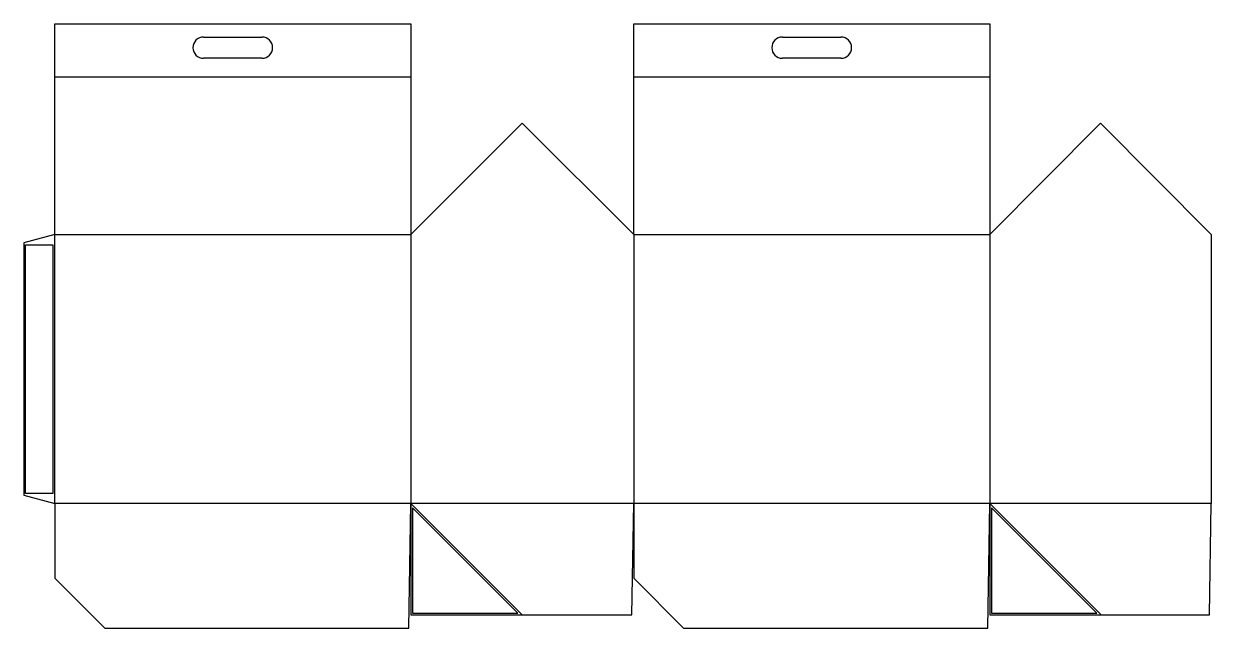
# Model space of a CAD drawing. Header units: millimetres. Extents: x 0 to 1340, y 0 to 682.
import ezdxf

# ---------------------------------------------------------------- set-up
doc = ezdxf.new("R2010")
doc.units = ezdxf.units.MM
for name, color, linetype in [('CREASE', 5, 'CONTINUOUS'), ('CUT', 1, 'CONTINUOUS'), ('GLUE', 2, 'CONTINUOUS')]:
    doc.layers.add(name, color=color, linetype=linetype)

msp = doc.modelspace()

# ---------------------------------------------------------------- linework, layer by layer
at = {"layer": 'CREASE'}
for p, q in [((35, 621.908), (436.6, 621.908)), ((688.2, 621.908), (1089.8, 621.908)), ((35, 140.8), (35, 444)), ((35, 444), (436.6, 444)), ((436.6, 444), (436.6, 140.8)), ((688.2, 444), (688.2, 140.8)), ((688.2, 444), (1089.8, 444)), ((1089.8, 444), (1089.8, 140.8)), ((436.6, 140.8), (35, 140.8)), ((688.2, 140.8), (436.6, 140.8)), ((436.6, 140.8), (562.4, 15)), ((1089.8, 140.8), (688.2, 140.8)), ((1339.8, 140.8), (1089.8, 140.8)), ((1089.8, 140.8), (1215.6, 15))]:
    msp.add_line(p, q, dxfattribs=at)
at = {"layer": 'CUT'}
for p, q in [((35, 621.908), (35, 681.908)), ((35, 681.908), (436.6, 681.908)), ((436.6, 681.908), (436.6, 621.908)), ((688.2, 621.908), (688.2, 681.908)), ((688.2, 681.908), (1089.8, 681.908)), ((1089.8, 681.908), (1089.8, 621.908)), ((202.8, 666.908), (268.8, 666.908)), ((856, 666.908), (922, 666.908)), ((268.8, 642.908), (202.8, 642.908)), ((922, 642.908), (856, 642.908)), ((35, 444), (35, 621.908)), ((436.6, 621.908), (436.6, 444)), ((688.2, 444), (688.2, 621.908)), ((1089.8, 621.908), (1089.8, 444)), ((436.6, 444), (562.4, 569.8)), ((562.4, 569.8), (688.2, 444)), ((1089.8, 444), (1214.8, 569.8)), ((1214.8, 569.8), (1339.8, 444)), ((35, 444), (0, 434.622)), ((1339.8, 444), (1339.8, 140.8)), ((0, 434.622), (0, 150.178)), ((0, 150.178), (35, 140.8)), ((35, 140.8), (35, 56.32)), ((434.6, 0), (436.6, 140.8)), ((436.6, 140.8), (436.6, 15)), ((686.2, 15), (688.2, 140.8)), ((688.2, 140.8), (688.2, 56.32)), ((1087.8, 0), (1089.8, 140.8)), ((1089.8, 140.8), (1089.8, 15)), ((1337.8, 15), (1339.8, 140.8)), ((35, 56.32), (91.32, 0)), ((688.2, 56.32), (744.52, 0)), ((436.6, 15), (686.2, 15)), ((1089.8, 15), (1337.8, 15)), ((91.32, 0), (434.6, 0)), ((744.52, 0), (1087.8, 0))]:
    msp.add_line(p, q, dxfattribs=at)
for centre, start, end in [((202.8, 654.908), 90, 180), ((268.8, 654.908), 0, 90), ((856, 654.908), 90, 180), ((922, 654.908), 0, 90), ((202.8, 654.908), 180, 270), ((268.8, 654.908), 270, 0), ((856, 654.908), 180, 270), ((922, 654.908), 270, 0)]:
    msp.add_arc(centre, 12, start, end, dxfattribs=at)
at = {"layer": 'GLUE'}
for p, q in [((2, 432.622), (33, 432.622)), ((2, 152.178), (2, 432.622)), ((33, 432.622), (33, 152.178)), ((33, 152.178), (2, 152.178)), ((438.6, 135.8), (438.6, 17)), ((557.4, 17), (438.6, 135.8)), ((1091.8, 135.8), (1091.8, 17)), ((1210.6, 17), (1091.8, 135.8)), ((438.6, 17), (557.4, 17)), ((1091.8, 17), (1210.6, 17))]:
    msp.add_line(p, q, dxfattribs=at)

doc.saveas('drawing.dxf')
